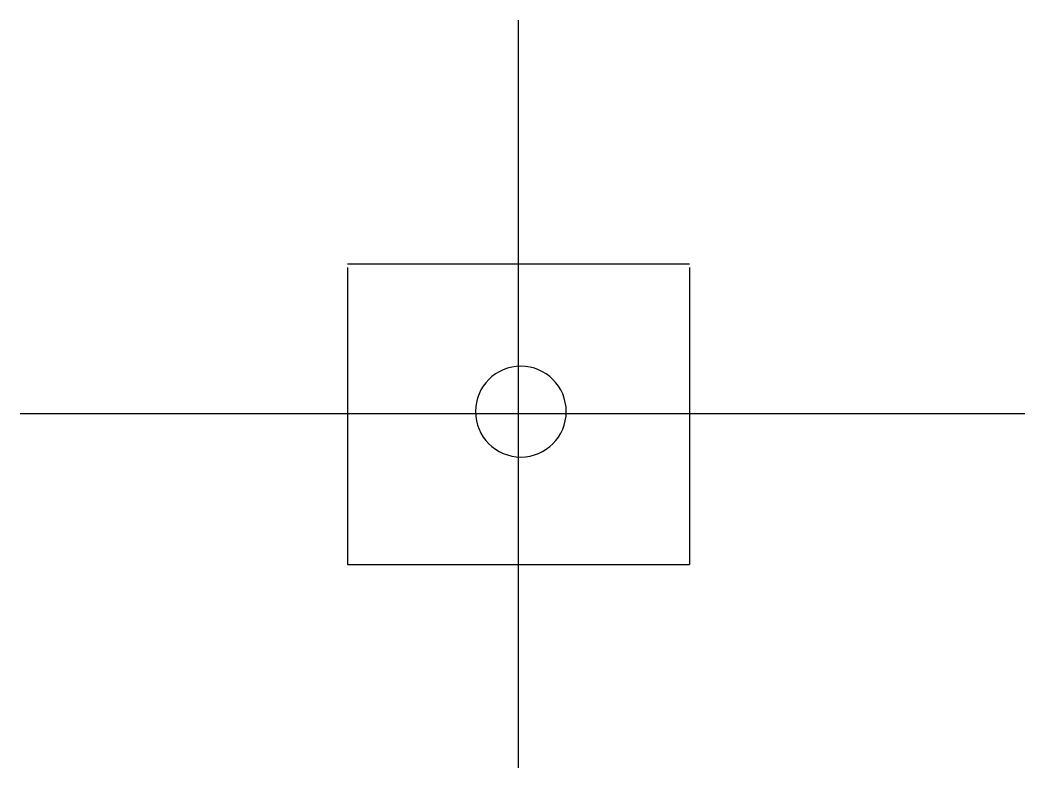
# Model space of a CAD drawing. Header units: metres. Extents: x -99594 to -98100, y -340635 to -339524.
import ezdxf

# ---------------------------------------------------------------- set-up
doc = ezdxf.new("R2010")
doc.units = ezdxf.units.M
doc.layers.add('AXIS', color=1, linetype='Continuous')
doc.layers.add('STEEL', color=1, linetype='Continuous')

msp = doc.modelspace()

# ---------------------------------------------------------------- linework, layer by layer
at = {"layer": 'AXIS'}
msp.add_line((-99594.48, -340108.52), (-98100.4, -340108.52), dxfattribs=at)
at = {"layer": 'STEEL'}
msp.add_line((-98853.71, -339523.97), (-98853.71, -340635.22), dxfattribs=at)
for points in [[(-99107.78, -339886.23), (-98599.18, -339886.23)], [(-99107.78, -339891.54), (-99107.78, -340332.89)], [(-98599.18, -339891.54), (-98599.18, -340332.89)], [(-99107.78, -340332.89), (-98599.18, -340332.89)]]:
    msp.add_lwpolyline(points, dxfattribs=at)
msp.add_lwpolyline([(-98917.38, -340105.76, 1), (-98782.38, -340105.76, 1)], format="xyb", close=True, dxfattribs=at)

doc.saveas('drawing.dxf')
